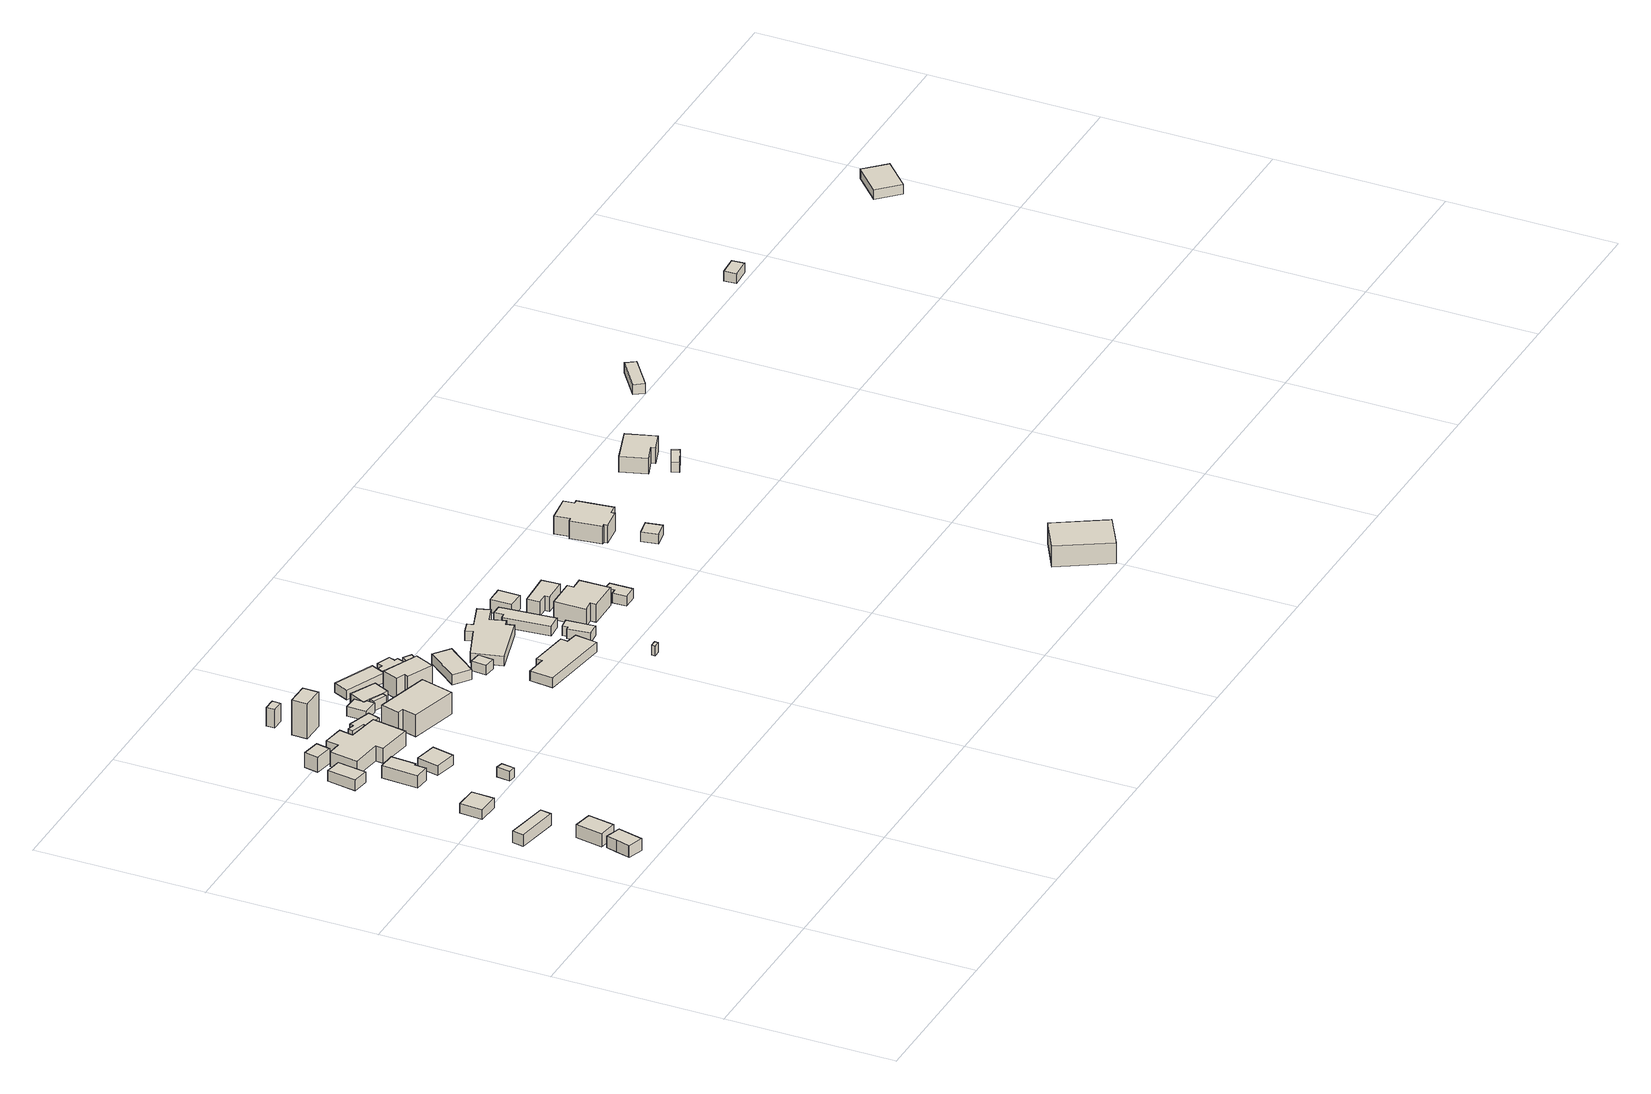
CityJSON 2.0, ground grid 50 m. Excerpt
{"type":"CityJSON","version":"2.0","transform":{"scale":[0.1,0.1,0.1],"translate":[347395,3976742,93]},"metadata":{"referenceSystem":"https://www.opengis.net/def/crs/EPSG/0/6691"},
"CityObjects":{
"building1":{"type":"Building","attributes":{"measuredHeight":3.6},"geometry":[{"type":"Solid","lod":"1","boundaries":[[[[0,1,2,3,4,5]],[[4,6,7,5]],[[3,8,6,4]],[[2,9,8,3]],[[1,10,9,2]],[[0,11,10,1]],[[5,7,11,0]],[[6,8,9,10,11,7]]]]}]},
"building2":{"type":"Building","attributes":{"measuredHeight":3.6},"geometry":[{"type":"Solid","lod":"1","boundaries":[[[[12,13,14,15]],[[14,16,17,15]],[[13,18,16,14]],[[12,19,18,13]],[[15,17,19,12]],[[16,18,19,17]]]]}]},
"building3":{"type":"Building","attributes":{"measuredHeight":4.5},"geometry":[{"type":"Solid","lod":"1","boundaries":[[[[20,21,22,23]],[[22,24,25,23]],[[21,26,24,22]],[[20,27,26,21]],[[23,25,27,20]],[[24,26,27,25]]]]}]},
"building4":{"type":"Building","attributes":{"measuredHeight":3},"geometry":[{"type":"Solid","lod":"1","boundaries":[[[[28,29,30,31]],[[30,32,33,31]],[[29,34,32,30]],[[28,35,34,29]],[[31,33,35,28]],[[32,34,35,33]]]]}]},
"building5":{"type":"Building","attributes":{"土砂災害警戒区域.現象区分":"2","土砂災害警戒区域.区域区分":"1","measuredHeight":3.3},"geometry":[{"type":"Solid","lod":"1","boundaries":[[[[36,37,38,39]],[[38,40,41,39]],[[37,42,40,38]],[[36,43,42,37]],[[39,41,43,36]],[[40,42,43,41]]]]}]},
"building6":{"type":"Building","attributes":{"measuredHeight":4.5},"geometry":[{"type":"Solid","lod":"1","boundaries":[[[[44,45,46,47,48,49]],[[48,50,51,49]],[[47,52,50,48]],[[46,53,52,47]],[[45,54,53,46]],[[44,55,54,45]],[[49,51,55,44]],[[50,52,53,54,55,51]]]]}]},
"building7":{"type":"Building","attributes":{"土砂災害警戒区域.現象区分":"2","土砂災害警戒区域.区域区分":"1","measuredHeight":4.5},"geometry":[{"type":"Solid","lod":"1","boundaries":[[[[56,57,58,59]],[[58,60,61,59]],[[57,62,60,58]],[[56,63,62,57]],[[59,61,63,56]],[[60,62,63,61]]]]}]},
"building8":{"type":"Building","attributes":{"measuredHeight":3},"geometry":[{"type":"Solid","lod":"1","boundaries":[[[[64,65,66,67]],[[66,68,69,67]],[[65,70,68,66]],[[64,71,70,65]],[[67,69,71,64]],[[68,70,71,69]]]]}]},
"building9":{"type":"Building","attributes":{"measuredHeight":3},"geometry":[{"type":"Solid","lod":"1","boundaries":[[[[72,73,74,75]],[[74,76,77,75]],[[73,78,76,74]],[[72,79,78,73]],[[75,77,79,72]],[[76,78,79,77]]]]}]},
"building10":{"type":"Building","attributes":{"土砂災害警戒区域.現象区分":"2","土砂災害警戒区域.区域区分":"1","measuredHeight":5.8},"geometry":[{"type":"Solid","lod":"1","boundaries":[[[[80,81,82,83,84,85,86,87,88,89]],[[88,90,91,89]],[[87,92,90,88]],[[86,93,92,87]],[[85,94,93,86]],[[84,95,94,85]],[[83,96,95,84]],[[82,97,96,83]],[[81,98,97,82]],[[80,99,98,81]],[[89,91,99,80]],[[90,92,93,94,95,96,97,98,99,91]]]]}]},
"building11":{"type":"Building","attributes":{"measuredHeight":10.7},"geometry":[{"type":"Solid","lod":"1","boundaries":[[[[100,101,102,103]],[[102,104,105,103]],[[101,106,104,102]],[[100,107,106,101]],[[103,105,107,100]],[[104,106,107,105]]]]}]},
"building12":{"type":"Building","attributes":{"measuredHeight":3},"geometry":[{"type":"Solid","lod":"1","boundaries":[[[[108,109,110,111,112,113,114,115]],[[114,116,117,115]],[[113,118,116,114]],[[112,119,118,113]],[[111,120,119,112]],[[110,121,120,111]],[[109,122,121,110]],[[108,123,122,109]],[[115,117,123,108]],[[116,118,119,120,121,122,123,117]]]]}]},
"building13":{"type":"Building","attributes":{"measuredHeight":5.8},"geometry":[{"type":"Solid","lod":"1","boundaries":[[[[124,125,126,127]],[[126,128,129,127]],[[125,130,128,126]],[[124,131,130,125]],[[127,129,131,124]],[[128,130,131,129]]]]}]},
"building14":{"type":"Building","attributes":{"measuredHeight":7.8},"geometry":[{"type":"Solid","lod":"1","boundaries":[[[[132,133,134,135,136,137]],[[136,138,139,137]],[[135,140,138,136]],[[134,141,140,135]],[[133,142,141,134]],[[132,143,142,133]],[[137,139,143,132]],[[138,140,141,142,143,139]]]]}]},
"building15":{"type":"Building","attributes":{"measuredHeight":3},"geometry":[{"type":"Solid","lod":"1","boundaries":[[[[144,145,146,147,148,149,150]],[[149,151,152,150]],[[148,153,151,149]],[[147,154,153,148]],[[146,155,154,147]],[[145,156,155,146]],[[144,157,156,145]],[[150,152,157,144]],[[151,153,154,155,156,157,152]]]]}]},
"building16":{"type":"Building","attributes":{"measuredHeight":3},"geometry":[{"type":"Solid","lod":"1","boundaries":[[[[158,159,160,161]],[[160,162,163,161]],[[159,164,162,160]],[[158,165,164,159]],[[161,163,165,158]],[[162,164,165,163]]]]}]},
"building17":{"type":"Building","attributes":{"measuredHeight":3.5},"geometry":[{"type":"Solid","lod":"1","boundaries":[[[[166,167,168,169,170,171,172,173]],[[172,174,175,173]],[[171,156,174,172]],[[170,155,156,171]],[[169,154,155,170]],[[168,163,154,169]],[[167,165,163,168]],[[166,176,165,167]],[[173,175,176,166]],[[174,156,155,154,163,165,176,175]]]]}]},
"building18":{"type":"Building","attributes":{"measuredHeight":2.9},"geometry":[{"type":"Solid","lod":"1","boundaries":[[[[177,178,179,180,181]],[[180,182,183,181]],[[179,184,182,180]],[[178,185,184,179]],[[177,186,185,178]],[[181,183,186,177]],[[182,184,185,186,183]]]]}]},
"building19":{"type":"Building","attributes":{"measuredHeight":7.4},"geometry":[{"type":"Solid","lod":"1","boundaries":[[[[187,188,189,190,191,192]],[[191,193,194,192]],[[190,195,193,191]],[[189,196,195,190]],[[188,197,196,189]],[[187,198,197,188]],[[192,194,198,187]],[[193,195,196,197,198,194]]]]}]},
"building20":{"type":"Building","attributes":{"measuredHeight":3},"geometry":[{"type":"Solid","lod":"1","boundaries":[[[[199,200,201,202,203,204,205,206,207]],[[206,208,209,207]],[[205,210,208,206]],[[204,211,210,205]],[[203,212,211,204]],[[202,213,212,203]],[[201,214,213,202]],[[200,215,214,201]],[[199,216,215,200]],[[207,209,216,199]],[[208,210,211,212,213,214,215,216,209]]]]}]},
"building21":{"type":"Building","attributes":{"measuredHeight":3},"geometry":[{"type":"Solid","lod":"1","boundaries":[[[[217,218,219,220,221,222]],[[221,223,224,222]],[[220,225,223,221]],[[219,226,225,220]],[[218,227,226,219]],[[217,228,227,218]],[[222,224,228,217]],[[223,225,226,227,228,224]]]]}]},
"building22":{"type":"Building","attributes":{"measuredHeight":3},"geometry":[{"type":"Solid","lod":"1","boundaries":[[[[229,230,231,232]],[[231,233,234,232]],[[230,235,233,231]],[[229,236,235,230]],[[232,234,236,229]],[[233,235,236,234]]]]}]},
"building23":{"type":"Building","attributes":{"measuredHeight":3},"geometry":[{"type":"Solid","lod":"1","boundaries":[[[[237,238,239,240]],[[239,241,242,240]],[[238,243,241,239]],[[237,244,243,238]],[[240,242,244,237]],[[241,243,244,242]]]]}]},
"building24":{"type":"Building","attributes":{"measuredHeight":3},"geometry":[{"type":"Solid","lod":"1","boundaries":[[[[245,246,247,248,249,250,251,252]],[[251,253,254,252]],[[250,255,253,251]],[[249,256,255,250]],[[248,257,256,249]],[[247,258,257,248]],[[246,259,258,247]],[[245,260,259,246]],[[252,254,260,245]],[[253,255,256,257,258,259,260,254]]]]}]},
"building25":{"type":"Building","attributes":{"measuredHeight":3},"geometry":[{"type":"Solid","lod":"1","boundaries":[[[[261,262,263,264,265,266,267,268,269,270,271,272]],[[271,273,274,272]],[[270,275,273,271]],[[269,276,275,270]],[[268,277,276,269]],[[267,278,277,268]],[[266,279,278,267]],[[265,280,279,266]],[[264,281,280,265]],[[263,282,281,264]],[[262,283,282,263]],[[261,284,283,262]],[[272,274,284,261]],[[273,275,276,277,278,279,280,281,282,283,284,274]]]]}]},
"building26":{"type":"Building","attributes":{"measuredHeight":3},"geometry":[{"type":"Solid","lod":"1","boundaries":[[[[285,286,287,288]],[[287,289,290,288]],[[286,291,289,287]],[[285,292,291,286]],[[288,290,292,285]],[[289,291,292,290]]]]}]},
"building27":{"type":"Building","attributes":{"measuredHeight":3},"geometry":[{"type":"Solid","lod":"1","boundaries":[[[[293,294,295,296,297,298]],[[297,299,300,298]],[[296,301,299,297]],[[295,302,301,296]],[[294,303,302,295]],[[293,304,303,294]],[[298,300,304,293]],[[299,301,302,303,304,300]]]]}]},
"building28":{"type":"Building","attributes":{"measuredHeight":3},"geometry":[{"type":"Solid","lod":"1","boundaries":[[[[305,306,307,308,309,310]],[[309,311,312,310]],[[308,313,311,309]],[[307,314,313,308]],[[306,315,314,307]],[[305,316,315,306]],[[310,312,316,305]],[[311,313,314,315,316,312]]]]}]},
"building29":{"type":"Building","attributes":{"measuredHeight":4.8},"geometry":[{"type":"Solid","lod":"1","boundaries":[[[[317,318,319,320]],[[319,321,322,320]],[[318,323,321,319]],[[317,324,323,318]],[[320,322,324,317]],[[321,323,324,322]]]]}]},
"building30":{"type":"Building","attributes":{"measuredHeight":7.6},"geometry":[{"type":"Solid","lod":"1","boundaries":[[[[325,326,327,328,329,330,331,332]],[[331,333,334,332]],[[330,335,333,331]],[[329,336,335,330]],[[328,337,336,329]],[[327,338,337,328]],[[326,339,338,327]],[[325,340,339,326]],[[332,334,340,325]],[[333,335,336,337,338,339,340,334]]]]}]},
"building31":{"type":"Building","attributes":{"measuredHeight":4.5},"geometry":[{"type":"Solid","lod":"1","boundaries":[[[[341,342,343,344,345,346]],[[345,347,348,346]],[[344,349,347,345]],[[343,350,349,344]],[[342,351,350,343]],[[341,352,351,342]],[[346,348,352,341]],[[347,349,350,351,352,348]]]]}]},
"building32":{"type":"Building","attributes":{"measuredHeight":3},"geometry":[{"type":"Solid","lod":"1","boundaries":[[[[353,354,355,356,357,358]],[[357,359,360,358]],[[356,361,359,357]],[[355,362,361,356]],[[354,363,362,355]],[[353,364,363,354]],[[358,360,364,353]],[[359,361,362,363,364,360]]]]}]},
"building33":{"type":"Building","attributes":{"measuredHeight":2.9},"geometry":[{"type":"Solid","lod":"1","boundaries":[[[[365,366,367,368]],[[367,369,370,368]],[[366,371,369,367]],[[365,372,371,366]],[[368,370,372,365]],[[369,371,372,370]]]]}]},
"building34":{"type":"Building","attributes":{"measuredHeight":7.5},"geometry":[{"type":"Solid","lod":"1","boundaries":[[[[373,374,375,376,377,378,379,380,381,382,383,384]],[[383,385,386,384]],[[382,387,385,383]],[[381,388,387,382]],[[380,389,388,381]],[[379,390,389,380]],[[378,391,390,379]],[[377,392,391,378]],[[376,393,392,377]],[[375,394,393,376]],[[374,395,394,375]],[[373,396,395,374]],[[384,386,396,373]],[[385,387,388,389,390,391,392,393,394,395,396,386]]]]}]},
"building35":{"type":"Building","attributes":{"measuredHeight":9.1},"geometry":[{"type":"Solid","lod":"1","boundaries":[[[[397,398,399,400]],[[399,401,402,400]],[[398,403,401,399]],[[397,404,403,398]],[[400,402,404,397]],[[401,403,404,402]]]]}]},
"building36":{"type":"Building","attributes":{"measuredHeight":3},"geometry":[{"type":"Solid","lod":"1","boundaries":[[[[405,406,407,408]],[[407,409,410,408]],[[406,411,409,407]],[[405,412,411,406]],[[408,410,412,405]],[[409,411,412,410]]]]}]},
"building37":{"type":"Building","attributes":{"measuredHeight":5.5},"geometry":[{"type":"Solid","lod":"1","boundaries":[[[[413,414,415,416,417,418]],[[417,419,420,418]],[[416,421,419,417]],[[415,422,421,416]],[[414,423,422,415]],[[413,424,423,414]],[[418,420,424,413]],[[419,421,422,423,424,420]]]]}]},
"building38":{"type":"Building","attributes":{"measuredHeight":3},"geometry":[{"type":"Solid","lod":"1","boundaries":[[[[425,426,427,428]],[[427,429,430,428]],[[426,431,429,427]],[[425,432,431,426]],[[428,430,432,425]],[[429,431,432,430]]]]}]},
"building39":{"type":"Building","attributes":{"measuredHeight":3},"geometry":[{"type":"Solid","lod":"1","boundaries":[[[[433,434,435,436]],[[435,437,438,436]],[[434,439,437,435]],[[433,440,439,434]],[[436,438,440,433]],[[437,439,440,438]]]]}]},
"building40":{"type":"Building","attributes":{"measuredHeight":3},"geometry":[{"type":"Solid","lod":"1","boundaries":[[[[441,442,443,444]],[[443,445,446,444]],[[442,447,445,443]],[[441,448,447,442]],[[444,446,448,441]],[[445,447,448,446]]]]}]}
},
"vertices":[
[134,597,44],[115,522,44],[68,537,44],[69,540,44],[80,580,44],[88,611,44],[80,580,80],[88,611,80],[69,540,80],[68,537,80],[115,522,80],[134,597,80],
[138,826,41],[132,793,41],[5,815,41],[11,848,41],[5,815,77],[11,848,77],[132,793,77],[138,826,77],
[157,695,43],[143,616,43],[87,626,43],[101,706,43],[87,626,83],[101,706,83],[143,616,83],[157,695,83],
[155,1033,39],[151,966,39],[85,970,39],[90,1037,39],[85,970,69],[90,1037,69],[151,966,69],[155,1033,69],
[150,1417,30],[137,1332,30],[88,1339,30],[101,1425,30],[88,1339,63],[101,1425,63],[137,1332,63],[150,1417,63],
[166,1194,32],[173,1302,32],[224,1298,32],[219,1225,32],[213,1225,32],[211,1191,32],[213,1225,70],[211,1191,70],[219,1225,70],[224,1298,70],[173,1302,70],[166,1194,70],
[194,1500,29],[186,1458,29],[132,1468,29],[140,1510,29],[132,1468,74],[140,1510,74],[186,1458,74],[194,1500,74],
[320,1023,36],[315,985,36],[294,988,36],[299,1027,36],[294,988,66],[299,1027,66],[315,985,66],[320,1023,66],
[325,1224,32],[311,1159,32],[245,1174,32],[259,1238,32],[245,1174,62],[259,1238,62],[311,1159,62],[325,1224,62],
[365,1416,29],[348,1314,29],[245,1331,29],[247,1353,29],[158,1366,29],[171,1450,29],[210,1445,29],[216,1483,29],[279,1473,29],[272,1432,29],[279,1473,75],[272,1432,75],[216,1483,75],[210,1445,75],[171,1450,75],[158,1366,75],[247,1353,75],[245,1331,75],[348,1314,75],[365,1416,75],
[340,1608,29],[339,1562,29],[272,1563,29],[273,1609,29],[272,1563,136],[273,1609,136],[339,1562,136],[340,1608,136],
[411,1450,30],[400,1414,30],[350,1429,30],[353,1437,30],[312,1450,30],[317,1466,30],[337,1460,30],[341,1472,30],[337,1460,60],[341,1472,60],[317,1466,60],[312,1450,60],[353,1437,60],[350,1429,60],[400,1414,60],[411,1450,60],
[321,1687,29],[320,1662,29],[284,1663,29],[285,1688,29],[284,1663,86],[285,1688,86],[320,1662,86],[321,1687,86],
[567,1367,31],[541,1270,31],[398,1308,31],[409,1351,31],[391,1356,31],[405,1410,31],[391,1356,98],[405,1410,98],[409,1351,98],[398,1308,98],[541,1270,98],[567,1367,98],
[465,1517,26],[464,1495,26],[461,1488,26],[471,1483,26],[470,1460,26],[421,1462,26],[423,1519,26],[421,1462,56],[423,1519,56],[470,1460,56],[471,1483,56],[461,1488,56],[464,1495,56],[465,1517,56],
[521,1460,26],[515,1447,26],[475,1466,26],[481,1479,26],[475,1466,56],[481,1479,56],[515,1447,56],[521,1460,56],
[537,1453,25],[521,1460,25],[481,1479,25],[471,1483,25],[461,1488,25],[464,1495,25],[484,1537,25],[560,1501,25],[484,1537,56],[560,1501,56],[537,1453,56],
[641,1546,23],[632,1527,23],[621,1502,23],[501,1555,23],[521,1599,23],[501,1555,52],[521,1599,52],[621,1502,52],[632,1527,52],[641,1546,52],
[653,1378,26],[575,1413,26],[580,1425,26],[555,1436,26],[573,1483,26],[679,1436,26],[573,1483,90],[679,1436,90],[555,1436,90],[580,1425,90],[575,1413,90],[653,1378,90],
[695,1522,24],[688,1504,24],[699,1500,24],[682,1457,24],[614,1483,24],[621,1502,24],[632,1527,24],[648,1521,24],[654,1538,24],[648,1521,54],[654,1538,54],[632,1527,54],[621,1502,54],[614,1483,54],[682,1457,54],[699,1500,54],[688,1504,54],[695,1522,54],
[730,1474,25],[698,1431,25],[681,1444,25],[690,1456,25],[685,1460,25],[708,1490,25],[685,1460,55],[708,1490,55],[690,1456,55],[681,1444,55],[698,1431,55],[730,1474,55],
[800,1391,26],[727,1298,26],[681,1334,26],[754,1427,26],[681,1334,56],[754,1427,56],[727,1298,56],[800,1391,56],
[802,1314,26],[797,1269,26],[762,1273,26],[766,1318,26],[762,1273,56],[766,1318,56],[797,1269,56],[802,1314,56],
[967,1152,25],[964,1131,25],[1000,1125,25],[991,1059,25],[780,1089,25],[787,1158,25],[847,1151,25],[849,1169,25],[847,1151,55],[849,1169,55],[787,1158,55],[780,1089,55],[991,1059,55],[1000,1125,55],[964,1131,55],[967,1152,55],
[907,1378,23],[900,1399,23],[933,1409,23],[939,1392,23],[1013,1417,23],[1025,1380,23],[979,1365,23],[993,1321,23],[975,1315,23],[980,1292,23],[827,1251,23],[806,1340,23],[827,1251,53],[806,1340,53],[980,1292,53],[975,1315,53],[993,1321,53],[979,1365,53],[1025,1380,53],[1013,1417,53],[939,1392,53],[933,1409,53],[900,1399,53],[907,1378,53],
[1067,927,19],[1066,917,19],[1046,916,19],[1047,927,19],[1046,916,49],[1047,927,49],[1066,917,49],[1067,927,49],
[1057,1180,25],[1064,1097,25],[1025,1093,25],[1018,1159,25],[1028,1160,25],[1026,1176,25],[1028,1160,55],[1026,1176,55],[1018,1159,55],[1025,1093,55],[1064,1097,55],[1057,1180,55],
[1045,1368,23],[1060,1206,23],[1015,1202,23],[1002,1339,23],[1016,1341,23],[1014,1368,23],[1016,1341,53],[1014,1368,53],[1002,1339,53],[1015,1202,53],[1060,1206,53],[1045,1368,53],
[1055,1398,22],[1107,1398,22],[1106,1334,22],[1055,1335,22],[1106,1334,63],[1055,1335,63],[1107,1398,63],[1055,1398,63],
[1181,1233,24],[1181,1214,24],[1217,1215,24],[1219,1125,24],[1126,1123,24],[1126,1141,24],[1093,1138,24],[1092,1231,24],[1093,1138,79],[1092,1231,79],[1126,1141,79],[1126,1123,79],[1219,1125,79],[1217,1215,79],[1181,1214,79],[1181,1233,79],
[1192,1313,23],[1195,1260,23],[1124,1257,23],[1123,1272,23],[1090,1271,23],[1089,1308,23],[1090,1271,68],[1089,1308,68],[1123,1272,68],[1124,1257,68],[1195,1260,68],[1192,1313,68],
[1277,1155,22],[1278,1087,22],[1236,1087,22],[1235,1128,22],[1252,1128,22],[1252,1156,22],[1252,1128,52],[1252,1156,52],[1235,1128,52],[1236,1087,52],[1278,1087,52],[1277,1155,52],
[1597,1201,18],[1606,1152,18],[1558,1143,18],[1549,1192,18],[1558,1143,47],[1549,1192,47],[1606,1152,47],[1597,1201,47],
[1566,1424,19],[1570,1392,19],[1581,1393,19],[1594,1288,19],[1567,1285,19],[1568,1274,19],[1504,1266,19],[1503,1277,19],[1494,1276,19],[1482,1367,19],[1493,1369,19],[1487,1414,19],[1493,1369,74],[1487,1414,74],[1482,1367,74],[1494,1276,74],[1503,1277,74],[1504,1266,74],[1568,1274,74],[1567,1285,74],[1594,1288,74],[1581,1393,74],[1570,1392,74],[1566,1424,74],
[1970,209,32],[2056,63,32],[1955,4,32],[1869,150,32],[1955,4,96],[1869,150,96],[2056,63,96],[1970,209,96],
[1964,1296,12],[1974,1275,12],[1915,1248,12],[1906,1269,12],[1915,1248,42],[1906,1269,42],[1974,1275,42],[1964,1296,42],
[1851,1395,10],[1961,1431,10],[1989,1345,10],[1930,1325,10],[1927,1338,10],[1875,1320,10],[1927,1338,58],[1875,1320,58],[1930,1325,58],[1989,1345,58],[1961,1431,58],[1851,1395,58],
[2319,1597,3],[2339,1570,3],[2247,1502,3],[2227,1530,3],[2247,1502,33],[2227,1530,33],[2339,1570,33],[2319,1597,33],
[2862,1538,29],[2865,1502,29],[2807,1498,29],[2805,1534,29],[2807,1498,59],[2805,1534,59],[2865,1502,59],[2862,1538,59],
[3456,1441,4],[3512,1382,4],[3433,1306,4],[3376,1365,4],[3433,1306,34],[3376,1365,34],[3512,1382,34],[3456,1441,34]
]}
